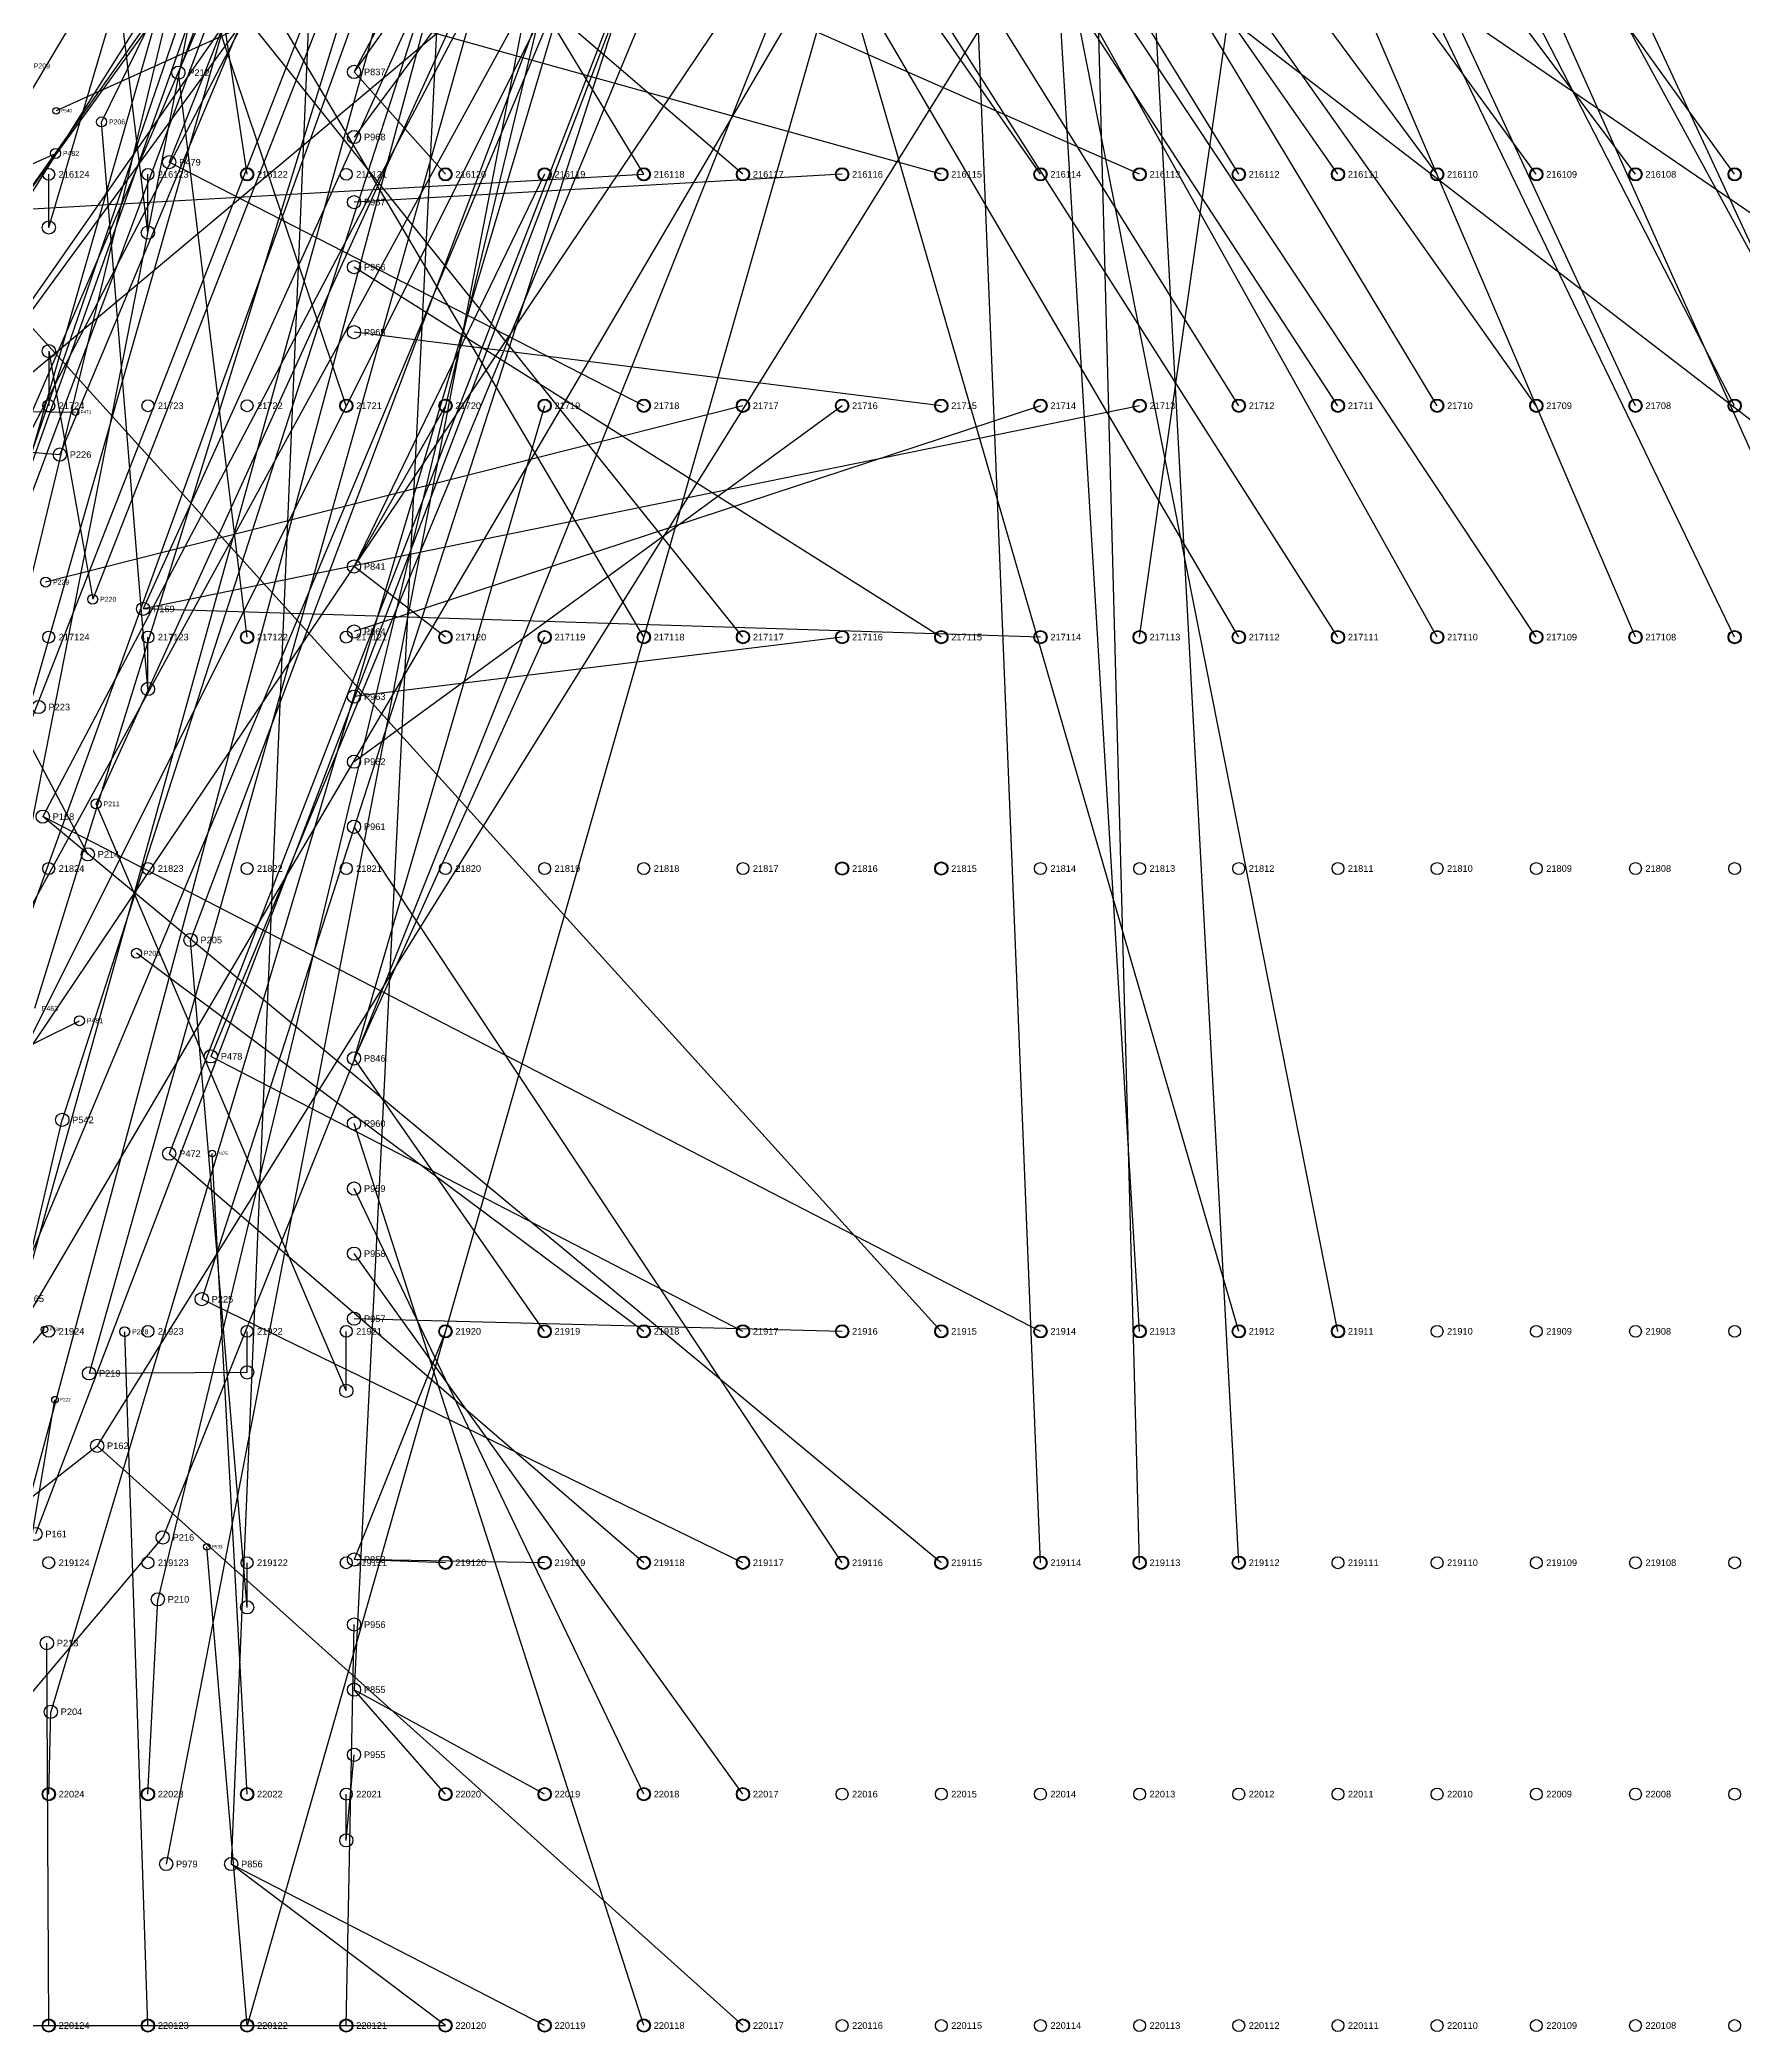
# Model space of a CAD drawing. Extents: x -5 to 376, y -217 to 241.
# Drawn here: x 255.2 to 320.6, y -139.4 to -62.8 of the extents above; entities that cross this region are included whole.
import ezdxf

# ---------------------------------------------------------------- set-up
doc = ezdxf.new("R2010")
doc.units = 0
for name, color, linetype in [('BOTTOM_PROBES', 1, 'CONTINUOUS'), ('BOTTOM_PROBES_LABEL', 12, 'CONTINUOUS'), ('BOTTOM_WIRES_BLACK', 250, 'CONTINUOUS'), ('BOTTOM_WIRES_BLUE', 5, 'CONTINUOUS'), ('FIXTURE_INTERFACE_PIN', 4, 'CONTINUOUS'), ('PIN_OFFSET_ARROW', 144, 'CONTINUOUS'), ('TESTER_INTERFACE_PIN', 144, 'CONTINUOUS'), ('TESTER_INTERFACE_PIN_LABEL', 144, 'CONTINUOUS')]:
    doc.layers.add(name, color=color, linetype=linetype)
doc.styles.get("Standard").update_dxf_attribs({"font": 'arial.ttf'})

msp = doc.modelspace()

# ---------------------------------------------------------------- linework, layer by layer
at = {"layer": 'BOTTOM_PROBES'}
for centre, radius in [((260.53034, -64.10452), 0.254), ((267.27912, -64.07404), 0.254), ((255.83896, -65.56502), 0.127), ((257.57886, -65.99428), 0.1905), ((267.27912, -66.57594), 0.254), ((255.81102, -67.20586), 0.1905), ((260.17982, -67.54368), 0.254), ((267.27912, -69.0753), 0.254), ((267.27912, -71.57466), 0.254), ((267.27912, -74.07402), 0.254), ((256.58064, -77.14488), 0.127), ((255.97866, -78.77556), 0.254), ((267.27912, -83.07578), 0.254), ((255.43002, -83.67522), 0.1905), ((257.24104, -84.33562), 0.1905), ((259.17906, -84.70392), 0.254), ((267.27912, -85.57514), 0.254), ((267.27912, -88.0745), 0.254), ((255.16078, -88.47328), 0.254), ((267.27912, -90.57386), 0.254), ((255.3208, -92.6846), 0.254), ((257.37058, -92.19438), 0.1905), ((267.27912, -93.07322), 0.254), ((257.05054, -94.13494), 0.254), ((261.00024, -97.42424), 0.254), ((258.91998, -97.93478), 0.1905), ((256.7305, -100.52558), 0.1905), ((261.78002, -101.89464), 0.254), ((267.27912, -101.97338), 0.254), ((256.0701, -104.33558), 0.254), ((267.27912, -104.47528), 0.254), ((260.17982, -105.63352), 0.254), ((261.83082, -105.62336), 0.127), ((267.27912, -106.97464), 0.254), ((267.27912, -109.474), 0.254), ((261.4295, -111.22406), 0.254), ((267.27912, -111.97336), 0.254), ((255.38938, -112.38484), 0.127), ((258.4704, -112.47374), 0.1905), ((257.0988, -114.07394), 0.254), ((255.7907, -115.08486), 0.127), ((257.40868, -116.85524), 0.254), ((255.03886, -120.2436), 0.254), ((259.92836, -120.37568), 0.254), ((261.62, -120.73382), 0.127), ((267.27912, -121.22404), 0.254), ((259.7404, -122.75566), 0.254), ((267.27912, -123.7234), 0.254), ((255.48082, -124.4346), 0.254), ((267.27912, -126.2253), 0.254), ((255.63068, -127.07366), 0.254), ((267.27912, -128.72466), 0.254), ((260.06044, -132.92328), 0.254), ((262.5598, -132.92328), 0.254)]:
    msp.add_circle(centre, radius, dxfattribs=at)
at = {"layer": 'BOTTOM_WIRES_BLACK'}
for p, q in [((274.60194, 154.2415), (262.5598, -132.92328)), ((274.60194, 20.8915), (267.27912, -126.2253)), ((274.60194, -41.3385), (241.68862, -86.7156)), ((274.60194, -50.2285), (267.27912, -64.07404)), ((274.60194, -59.1185), (241.68862, -86.7156)), ((270.79194, -59.1185), (267.27912, -64.07404)), ((270.79194, -68.0085), (267.27912, -64.07404)), ((274.60194, -68.0085), (267.27912, -83.07578)), ((270.79194, -76.8985), (267.27912, -83.07578)), ((274.60194, -76.8985), (267.27912, -101.97338)), ((270.79194, -85.7885), (267.27912, -83.07578)), ((274.60194, -85.7885), (267.27912, -101.97338)), ((274.60194, -112.4585), (267.27912, -101.97338)), ((270.79194, -112.4585), (267.27912, -121.22404)), ((274.60194, -121.3485), (267.27912, -121.22404)), ((270.79194, -121.3485), (267.27912, -121.22404)), ((270.79194, -130.2385), (267.27912, -126.2253)), ((274.60194, -130.2385), (267.27912, -126.2253)), ((270.79194, -139.1285), (262.5598, -132.92328)), ((274.60194, -139.1285), (262.5598, -132.92328)), ((198.40194, -139.1285), (270.79194, -139.1285))]:
    msp.add_line(p, q, dxfattribs=at)
at = {"layer": 'BOTTOM_WIRES_BLUE'}
for p, q in [((343.18194, 127.5715), (244.74932, -100.67544)), ((301.27194, -121.3485), (288.57194, 114.8715)), ((339.37194, 100.9015), (255.03886, -120.2436)), ((343.18194, 100.9015), (259.17906, -84.70392)), ((343.18194, 92.0115), (251.23902, -84.83346)), ((339.37194, 92.0115), (254.16002, -111.20374)), ((327.94194, -85.7885), (248.90984, 84.66582)), ((324.13194, -85.7885), (248.74982, 82.98434)), ((343.18194, 83.1215), (251.80036, -69.93382)), ((312.70194, 83.1215), (252.07976, -87.00516)), ((308.89194, 83.1215), (253.90856, -122.28322)), ((316.51194, 83.1215), (256.0701, -104.33558)), ((324.13194, -76.8985), (238.96066, 79.77632)), ((305.08194, -112.4585), (267.27912, 78.52664)), ((301.27194, -112.4585), (246.68988, 75.7047)), ((301.27194, 74.2315), (245.83898, -119.84482)), ((316.51194, 74.2315), (252.77064, -102.15372)), ((312.70194, 74.2315), (252.98908, -85.344)), ((308.89194, 74.2315), (255.00076, -100.05568)), ((343.18194, 74.2315), (255.3208, -92.6846)), ((297.46194, -121.3485), (292.38194, 69.1515)), ((316.51194, -68.0085), (215.24976, 67.03568)), ((301.27194, -68.0085), (218.93022, 66.05524)), ((286.03194, 65.3415), (247.02008, -132.92328)), ((343.18194, 65.3415), (252.66904, -100.15474)), ((305.08194, 65.3415), (259.7404, -122.75566)), ((312.70194, 65.3415), (260.17982, -67.54368)), ((308.89194, 65.3415), (260.53034, -64.10452)), ((308.89194, -68.0085), (212.35924, 62.3951)), ((301.27194, -76.8985), (214.51062, 62.3951)), ((301.27194, -85.7885), (214.51062, 62.3951)), ((312.70194, -68.0085), (217.51036, 62.3951)), ((305.08194, -68.0085), (216.33942, 59.16676)), ((305.08194, -76.8985), (216.33942, 59.16676)), ((320.32194, -85.7885), (251.05106, 57.86628)), ((320.32194, -76.8985), (251.05106, 57.86628)), ((312.70194, -76.8985), (217.62974, 57.35574)), ((312.70194, -85.7885), (217.62974, 57.35574)), ((305.08194, -85.7885), (214.50046, 56.30672)), ((301.27194, 56.4515), (244.8306, -107.98556)), ((343.18194, 56.4515), (252.74016, -71.5137)), ((312.70194, 56.4515), (255.97866, -78.77556)), ((305.08194, 56.4515), (257.0988, -114.07394)), ((320.32194, -68.0085), (231.52862, 55.12562)), ((343.18194, 47.5615), (225.07194, -114.03076)), ((308.89194, 47.5615), (257.24104, -84.33562)), ((312.70194, 47.5615), (261.4295, -111.22406)), ((316.51194, 47.5615), (263.17194, -139.1285)), ((343.18194, 38.6715), (253.619, -113.76406)), ((305.08194, 38.6715), (255.63068, -127.07366)), ((308.89194, 38.6715), (257.57886, -65.99428)), ((308.89194, -76.8985), (240.31194, 36.9697)), ((308.89194, -85.7885), (240.31194, 36.9697)), ((293.65194, -68.0085), (222.01886, 34.86658)), ((297.46194, -112.4585), (288.57194, 34.8615)), ((320.32194, 29.7815), (240.31194, -130.2385)), ((282.22194, 29.7815), (244.94998, -124.5743)), ((301.27194, 29.7815), (245.92026, -111.8743)), ((286.03194, 29.7815), (249.3899, -97.86366)), ((293.65194, 29.7815), (250.6599, -125.0442)), ((343.18194, 29.7815), (253.26848, -103.89362)), ((312.70194, 29.7815), (260.17982, -105.63352)), ((308.89194, 29.7815), (261.00024, -97.42424)), ((316.51194, -76.8985), (266.98194, 29.7815)), ((316.51194, -85.7885), (266.98194, 29.7815)), ((320.32194, 20.8915), (252.52934, -76.2254)), ((308.89194, 20.8915), (257.37058, -92.19438)), ((343.18194, 20.8915), (257.40868, -116.85524)), ((316.51194, 20.8915), (259.92836, -120.37568)), ((289.84194, 20.8915), (260.06044, -132.92328)), ((312.70194, 20.8915), (261.78002, -101.89464)), ((293.65194, -121.3485), (288.57194, 4.3815)), ((331.75194, -85.7885), (245.5799, -19.42592)), ((331.75194, -76.8985), (247.63984, -19.4056)), ((259.36194, -70.24878), (255.18872, -35.85464)), ((263.17194, -68.0085), (258.40944, -36.195)), ((278.41194, -68.0085), (259.78866, -37.19322)), ((286.03194, -41.3385), (267.27912, -66.57594)), ((297.46194, -68.0085), (243.0399, -44.0055)), ((282.22194, -68.0085), (257.04038, -46.37532)), ((282.22194, -85.7885), (253.78918, -50.32502)), ((289.84194, -50.2285), (255.83896, -65.56502)), ((278.41194, -85.7885), (258.71932, -52.39512)), ((255.55194, -70.05066), (259.36194, -57.15508)), ((289.84194, -68.0085), (255.25984, -58.37428)), ((266.98194, -76.8985), (261.13994, -59.54522)), ((297.46194, -85.7885), (301.27194, -59.1185)), ((244.12194, -85.7885), (259.12064, -62.03442)), ((263.17194, -85.7885), (260.53034, -64.10452)), ((259.36194, -87.7824), (257.57886, -65.99428)), ((228.88194, -79.33944), (255.81102, -67.20586)), ((240.31194, -70.15226), (278.41194, -68.0085)), ((278.41194, -76.8985), (260.17982, -67.54368)), ((286.03194, -68.0085), (267.27912, -69.0753)), ((289.84194, -112.4585), (252.74016, -71.5137)), ((289.84194, -85.7885), (267.27912, -71.57466)), ((289.84194, -76.8985), (267.27912, -74.07402)), ((255.55194, -74.803), (257.24104, -84.33562)), ((232.69194, -76.8985), (255.97866, -78.77556)), ((236.50194, -76.8985), (256.58064, -77.14488)), ((247.93194, -76.8985), (257.05054, -94.13494)), ((282.22194, -76.8985), (255.43002, -83.67522)), ((297.46194, -76.8985), (259.17906, -84.70392)), ((286.03194, -76.8985), (267.27912, -90.57386)), ((293.65194, -76.8985), (267.27912, -85.57514)), ((293.65194, -85.7885), (259.17906, -84.70392)), ((286.03194, -85.7885), (267.27912, -88.0745)), ((266.98194, -114.74704), (257.37058, -92.19438)), ((293.65194, -112.4585), (255.3208, -92.6846)), ((289.84194, -121.3485), (255.3208, -92.6846)), ((286.03194, -121.3485), (267.27912, -93.07322)), ((278.41194, -112.4585), (258.91998, -97.93478)), ((263.17194, -123.063), (261.00024, -97.42424)), ((232.69194, -112.4585), (256.7305, -100.52558)), ((282.22194, -112.4585), (261.78002, -101.89464)), ((247.93194, -139.1285), (256.0701, -104.33558)), ((278.41194, -139.1285), (267.27912, -104.47528)), ((263.17194, -130.2385), (261.83082, -105.62336)), ((278.41194, -121.3485), (260.17982, -105.63352)), ((278.41194, -130.2385), (267.27912, -106.97464)), ((282.22194, -130.2385), (267.27912, -109.474)), ((282.22194, -121.3485), (261.4295, -111.22406)), ((240.31194, -130.2385), (255.38938, -112.38484)), ((259.36194, -139.1285), (258.4704, -112.47374)), ((286.03194, -112.4585), (267.27912, -111.97336)), ((263.17194, -114.03584), (257.0988, -114.07394)), ((251.74194, -139.1285), (255.7907, -115.08486)), ((228.88194, -139.1285), (257.40868, -116.85524)), ((282.22194, -139.1285), (257.40868, -116.85524)), ((244.12194, -139.1285), (259.92836, -120.37568)), ((263.17194, -139.1285), (261.62, -120.73382)), ((259.36194, -130.2385), (259.7404, -122.75566)), ((266.98194, -139.1285), (267.27912, -123.7234)), ((255.55194, -139.1285), (255.48082, -124.4346)), ((255.55194, -130.2385), (255.63068, -127.07366)), ((266.98194, -132.01396), (267.27912, -128.72466))]:
    msp.add_line(p, q, dxfattribs=at)
at = {"layer": 'FIXTURE_INTERFACE_PIN'}
for centre in [(263.17194, -68.0085), (270.79194, -68.0085), (274.60194, -68.0085), (278.41194, -68.0085), (282.22194, -68.0085), (286.03194, -68.0085), (289.84194, -68.0085), (293.65194, -68.0085), (297.46194, -68.0085), (301.27194, -68.0085), (305.08194, -68.0085), (308.89194, -68.0085), (312.70194, -68.0085), (316.51194, -68.0085), (320.32194, -68.0085), (255.55194, -70.05066), (259.36194, -70.24878), (255.55194, -74.803), (266.98194, -76.8985), (270.79194, -76.8985), (274.60194, -76.8985), (278.41194, -76.8985), (282.22194, -76.8985), (286.03194, -76.8985), (289.84194, -76.8985), (293.65194, -76.8985), (297.46194, -76.8985), (301.27194, -76.8985), (305.08194, -76.8985), (308.89194, -76.8985), (312.70194, -76.8985), (316.51194, -76.8985), (320.32194, -76.8985), (263.17194, -85.7885), (270.79194, -85.7885), (274.60194, -85.7885), (278.41194, -85.7885), (282.22194, -85.7885), (286.03194, -85.7885), (289.84194, -85.7885), (293.65194, -85.7885), (297.46194, -85.7885), (301.27194, -85.7885), (305.08194, -85.7885), (308.89194, -85.7885), (312.70194, -85.7885), (316.51194, -85.7885), (320.32194, -85.7885), (259.36194, -87.7824), (286.03194, -94.6785), (289.84194, -94.6785), (270.79194, -112.4585), (274.60194, -112.4585), (278.41194, -112.4585), (282.22194, -112.4585), (286.03194, -112.4585), (289.84194, -112.4585), (293.65194, -112.4585), (297.46194, -112.4585), (301.27194, -112.4585), (305.08194, -112.4585), (263.17194, -114.03584), (266.98194, -114.74704), (270.79194, -121.3485), (274.60194, -121.3485), (278.41194, -121.3485), (282.22194, -121.3485), (286.03194, -121.3485), (289.84194, -121.3485), (293.65194, -121.3485), (297.46194, -121.3485), (301.27194, -121.3485), (263.17194, -123.063), (255.55194, -130.2385), (259.36194, -130.2385), (263.17194, -130.2385), (270.79194, -130.2385), (274.60194, -130.2385), (278.41194, -130.2385), (282.22194, -130.2385), (266.98194, -132.01396), (255.55194, -139.1285), (259.36194, -139.1285), (263.17194, -139.1285), (266.98194, -139.1285), (270.79194, -139.1285), (274.60194, -139.1285), (278.41194, -139.1285), (282.22194, -139.1285)]:
    msp.add_circle(centre, 0.254, dxfattribs=at)
at = {"layer": 'PIN_OFFSET_ARROW'}
for p, q in [((255.55194, -70.05066), (255.55194, -68.0085)), ((259.36194, -70.24878), (259.36194, -68.0085)), ((255.55194, -74.803), (255.55194, -76.8985)), ((259.36194, -87.7824), (259.36194, -85.7885)), ((263.17194, -114.03584), (263.17194, -112.4585)), ((266.98194, -114.74704), (266.98194, -112.4585)), ((263.17194, -123.063), (263.17194, -121.3485)), ((266.98194, -132.01396), (266.98194, -130.2385))]:
    msp.add_line(p, q, dxfattribs=at)
at = {"layer": 'TESTER_INTERFACE_PIN'}
for centre in [(255.55194, -68.0085), (259.36194, -68.0085), (263.17194, -68.0085), (266.98194, -68.0085), (270.79194, -68.0085), (274.60194, -68.0085), (278.41194, -68.0085), (282.22194, -68.0085), (286.03194, -68.0085), (289.84194, -68.0085), (293.65194, -68.0085), (297.46194, -68.0085), (301.27194, -68.0085), (305.08194, -68.0085), (308.89194, -68.0085), (312.70194, -68.0085), (316.51194, -68.0085), (320.32194, -68.0085), (255.55194, -76.8985), (259.36194, -76.8985), (263.17194, -76.8985), (266.98194, -76.8985), (270.79194, -76.8985), (274.60194, -76.8985), (278.41194, -76.8985), (282.22194, -76.8985), (286.03194, -76.8985), (289.84194, -76.8985), (293.65194, -76.8985), (297.46194, -76.8985), (301.27194, -76.8985), (305.08194, -76.8985), (308.89194, -76.8985), (312.70194, -76.8985), (316.51194, -76.8985), (320.32194, -76.8985), (255.55194, -85.7885), (259.36194, -85.7885), (263.17194, -85.7885), (266.98194, -85.7885), (270.79194, -85.7885), (274.60194, -85.7885), (278.41194, -85.7885), (282.22194, -85.7885), (286.03194, -85.7885), (289.84194, -85.7885), (293.65194, -85.7885), (297.46194, -85.7885), (301.27194, -85.7885), (305.08194, -85.7885), (308.89194, -85.7885), (312.70194, -85.7885), (316.51194, -85.7885), (320.32194, -85.7885), (255.55194, -94.6785), (259.36194, -94.6785), (263.17194, -94.6785), (266.98194, -94.6785), (270.79194, -94.6785), (274.60194, -94.6785), (278.41194, -94.6785), (282.22194, -94.6785), (286.03194, -94.6785), (289.84194, -94.6785), (293.65194, -94.6785), (297.46194, -94.6785), (301.27194, -94.6785), (305.08194, -94.6785), (308.89194, -94.6785), (312.70194, -94.6785), (316.51194, -94.6785), (320.32194, -94.6785), (255.55194, -112.4585), (259.36194, -112.4585), (263.17194, -112.4585), (266.98194, -112.4585), (270.79194, -112.4585), (274.60194, -112.4585), (278.41194, -112.4585), (282.22194, -112.4585), (286.03194, -112.4585), (289.84194, -112.4585), (293.65194, -112.4585), (297.46194, -112.4585), (301.27194, -112.4585), (305.08194, -112.4585), (308.89194, -112.4585), (312.70194, -112.4585), (316.51194, -112.4585), (320.32194, -112.4585), (255.55194, -121.3485), (259.36194, -121.3485), (263.17194, -121.3485), (266.98194, -121.3485), (270.79194, -121.3485), (274.60194, -121.3485), (278.41194, -121.3485), (282.22194, -121.3485), (286.03194, -121.3485), (289.84194, -121.3485), (293.65194, -121.3485), (297.46194, -121.3485), (301.27194, -121.3485), (305.08194, -121.3485), (308.89194, -121.3485), (312.70194, -121.3485), (316.51194, -121.3485), (320.32194, -121.3485), (255.55194, -130.2385), (259.36194, -130.2385), (263.17194, -130.2385), (266.98194, -130.2385), (270.79194, -130.2385), (274.60194, -130.2385), (278.41194, -130.2385), (282.22194, -130.2385), (286.03194, -130.2385), (289.84194, -130.2385), (293.65194, -130.2385), (297.46194, -130.2385), (301.27194, -130.2385), (305.08194, -130.2385), (308.89194, -130.2385), (312.70194, -130.2385), (316.51194, -130.2385), (320.32194, -130.2385), (255.55194, -139.1285), (259.36194, -139.1285), (263.17194, -139.1285), (266.98194, -139.1285), (270.79194, -139.1285), (274.60194, -139.1285), (278.41194, -139.1285), (282.22194, -139.1285), (286.03194, -139.1285), (289.84194, -139.1285), (293.65194, -139.1285), (297.46194, -139.1285), (301.27194, -139.1285), (305.08194, -139.1285), (308.89194, -139.1285), (312.70194, -139.1285), (316.51194, -139.1285), (320.32194, -139.1285)]:
    msp.add_circle(centre, 0.2286, dxfattribs=at)

# ---------------------------------------------------------------- texts
at = {"layer": 'BOTTOM_PROBES_LABEL'}
for s, height, p in [('P209', 0.1905, (254.97663, -63.94069)), ('P212', 0.254, (260.91134, -64.23152)), ('P837', 0.254, (267.66012, -64.20104)), ('P540', 0.127, (256.02946, -65.62852)), ('P206', 0.1905, (257.86461, -66.08953)), ('P968', 0.254, (267.66012, -66.70294)), ('P482', 0.1905, (256.09677, -67.30111)), ('P479', 0.254, (260.56082, -67.67068)), ('P967', 0.254, (267.66012, -69.2023)), ('P966', 0.254, (267.66012, -71.70166)), ('P965', 0.254, (267.66012, -74.20102)), ('P473', 0.127, (256.77114, -77.20838)), ('P226', 0.254, (256.35966, -78.90256)), ('P841', 0.254, (267.66012, -83.20278)), ('P229', 0.1905, (255.71577, -83.77047)), ('P220', 0.1905, (257.52679, -84.43087)), ('P169', 0.254, (259.56006, -84.83092)), ('P964', 0.254, (267.66012, -85.70214)), ('P963', 0.254, (267.66012, -88.2015)), ('P223', 0.254, (255.54178, -88.60028)), ('P962', 0.254, (267.66012, -90.70086)), ('P168', 0.254, (255.7018, -92.8116)), ('P211', 0.1905, (257.65633, -92.28963)), ('P961', 0.254, (267.66012, -93.20022)), ('P214', 0.254, (257.43154, -94.26194)), ('P208', 0.1905, (259.20573, -98.03003)), ('P205', 0.254, (261.38124, -97.55124)), ('P463', 0.1905, (255.28651, -100.15093)), ('P481', 0.1905, (257.01625, -100.62083)), ('P478', 0.254, (262.16102, -102.02164)), ('P846', 0.254, (267.66012, -102.10038)), ('P542', 0.254, (256.4511, -104.46258)), ('P960', 0.254, (267.66012, -104.60228)), ('P472', 0.254, (260.56082, -105.76052)), ('P475', 0.127, (262.02132, -105.68686)), ('P959', 0.254, (267.66012, -107.10164)), ('P958', 0.254, (267.66012, -109.601)), ('P165', 0.254, (254.54102, -111.33074)), ('P225', 0.254, (261.8105, -111.35106)), ('P536', 0.127, (255.57988, -112.44834)), ('P228', 0.1905, (258.75615, -112.56899)), ('P957', 0.254, (267.66012, -112.10036)), ('P219', 0.254, (257.4798, -114.20094)), ('P222', 0.127, (255.9812, -115.14836)), ('P162', 0.254, (257.78968, -116.98224)), ('P161', 0.254, (255.41986, -120.3706)), ('P216', 0.254, (260.30936, -120.50268)), ('P533', 0.127, (261.8105, -120.79732)), ('P853', 0.254, (267.66012, -121.35104)), ('P210', 0.254, (260.1214, -122.88266)), ('P956', 0.254, (267.66012, -123.8504)), ('P213', 0.254, (255.86182, -124.5616)), ('P855', 0.254, (267.66012, -126.3523)), ('P204', 0.254, (256.01168, -127.20066)), ('P955', 0.254, (267.66012, -128.85166)), ('P979', 0.254, (260.44144, -133.05028)), ('P856', 0.254, (262.9408, -133.05028))]:
    msp.add_text(s, height=height, dxfattribs=at).set_placement(p)
at = {"layer": 'TESTER_INTERFACE_PIN_LABEL'}
for s, p in [('216124', (255.93294, -68.1355)), ('216123', (259.74294, -68.1355)), ('216122', (263.55294, -68.1355)), ('216121', (267.36294, -68.1355)), ('216120', (271.17294, -68.1355)), ('216119', (274.98294, -68.1355)), ('216118', (278.79294, -68.1355)), ('216117', (282.60294, -68.1355)), ('216116', (286.41294, -68.1355)), ('216115', (290.22294, -68.1355)), ('216114', (294.03294, -68.1355)), ('216113', (297.84294, -68.1355)), ('216112', (301.65294, -68.1355)), ('216111', (305.46294, -68.1355)), ('216110', (309.27294, -68.1355)), ('216109', (313.08294, -68.1355)), ('216108', (316.89294, -68.1355)), ('21724', (255.93294, -77.0255)), ('21723', (259.74294, -77.0255)), ('21722', (263.55294, -77.0255)), ('21721', (267.36294, -77.0255)), ('21720', (271.17294, -77.0255)), ('21719', (274.98294, -77.0255)), ('21718', (278.79294, -77.0255)), ('21717', (282.60294, -77.0255)), ('21716', (286.41294, -77.0255)), ('21715', (290.22294, -77.0255)), ('21714', (294.03294, -77.0255)), ('21713', (297.84294, -77.0255)), ('21712', (301.65294, -77.0255)), ('21711', (305.46294, -77.0255)), ('21710', (309.27294, -77.0255)), ('21709', (313.08294, -77.0255)), ('21708', (316.89294, -77.0255)), ('217124', (255.93294, -85.9155)), ('217123', (259.74294, -85.9155)), ('217122', (263.55294, -85.9155)), ('217121', (267.36294, -85.9155)), ('217120', (271.17294, -85.9155)), ('217119', (274.98294, -85.9155)), ('217118', (278.79294, -85.9155)), ('217117', (282.60294, -85.9155)), ('217116', (286.41294, -85.9155)), ('217115', (290.22294, -85.9155)), ('217114', (294.03294, -85.9155)), ('217113', (297.84294, -85.9155)), ('217112', (301.65294, -85.9155)), ('217111', (305.46294, -85.9155)), ('217110', (309.27294, -85.9155)), ('217109', (313.08294, -85.9155)), ('217108', (316.89294, -85.9155)), ('21824', (255.93294, -94.8055)), ('21823', (259.74294, -94.8055)), ('21822', (263.55294, -94.8055)), ('21821', (267.36294, -94.8055)), ('21820', (271.17294, -94.8055)), ('21819', (274.98294, -94.8055)), ('21818', (278.79294, -94.8055)), ('21817', (282.60294, -94.8055)), ('21816', (286.41294, -94.8055)), ('21815', (290.22294, -94.8055)), ('21814', (294.03294, -94.8055)), ('21813', (297.84294, -94.8055)), ('21812', (301.65294, -94.8055)), ('21811', (305.46294, -94.8055)), ('21810', (309.27294, -94.8055)), ('21809', (313.08294, -94.8055)), ('21808', (316.89294, -94.8055)), ('21924', (255.93294, -112.5855)), ('21923', (259.74294, -112.5855)), ('21922', (263.55294, -112.5855)), ('21921', (267.36294, -112.5855)), ('21920', (271.17294, -112.5855)), ('21919', (274.98294, -112.5855)), ('21918', (278.79294, -112.5855)), ('21917', (282.60294, -112.5855)), ('21916', (286.41294, -112.5855)), ('21915', (290.22294, -112.5855)), ('21914', (294.03294, -112.5855)), ('21913', (297.84294, -112.5855)), ('21912', (301.65294, -112.5855)), ('21911', (305.46294, -112.5855)), ('21910', (309.27294, -112.5855)), ('21909', (313.08294, -112.5855)), ('21908', (316.89294, -112.5855)), ('219124', (255.93294, -121.4755)), ('219123', (259.74294, -121.4755)), ('219122', (263.55294, -121.4755)), ('219121', (267.36294, -121.4755)), ('219120', (271.17294, -121.4755)), ('219119', (274.98294, -121.4755)), ('219118', (278.79294, -121.4755)), ('219117', (282.60294, -121.4755)), ('219116', (286.41294, -121.4755)), ('219115', (290.22294, -121.4755)), ('219114', (294.03294, -121.4755)), ('219113', (297.84294, -121.4755)), ('219112', (301.65294, -121.4755)), ('219111', (305.46294, -121.4755)), ('219110', (309.27294, -121.4755)), ('219109', (313.08294, -121.4755)), ('219108', (316.89294, -121.4755)), ('22024', (255.93294, -130.3655)), ('22023', (259.74294, -130.3655)), ('22022', (263.55294, -130.3655)), ('22021', (267.36294, -130.3655)), ('22020', (271.17294, -130.3655)), ('22019', (274.98294, -130.3655)), ('22018', (278.79294, -130.3655)), ('22017', (282.60294, -130.3655)), ('22016', (286.41294, -130.3655)), ('22015', (290.22294, -130.3655)), ('22014', (294.03294, -130.3655)), ('22013', (297.84294, -130.3655)), ('22012', (301.65294, -130.3655)), ('22011', (305.46294, -130.3655)), ('22010', (309.27294, -130.3655)), ('22009', (313.08294, -130.3655)), ('22008', (316.89294, -130.3655)), ('220124', (255.93294, -139.2555)), ('220123', (259.74294, -139.2555)), ('220122', (263.55294, -139.2555)), ('220121', (267.36294, -139.2555)), ('220120', (271.17294, -139.2555)), ('220119', (274.98294, -139.2555)), ('220118', (278.79294, -139.2555)), ('220117', (282.60294, -139.2555)), ('220116', (286.41294, -139.2555)), ('220115', (290.22294, -139.2555)), ('220114', (294.03294, -139.2555)), ('220113', (297.84294, -139.2555)), ('220112', (301.65294, -139.2555)), ('220111', (305.46294, -139.2555)), ('220110', (309.27294, -139.2555)), ('220109', (313.08294, -139.2555)), ('220108', (316.89294, -139.2555))]:
    msp.add_text(s, height=0.254, dxfattribs=at).set_placement(p)

doc.saveas('drawing.dxf')
